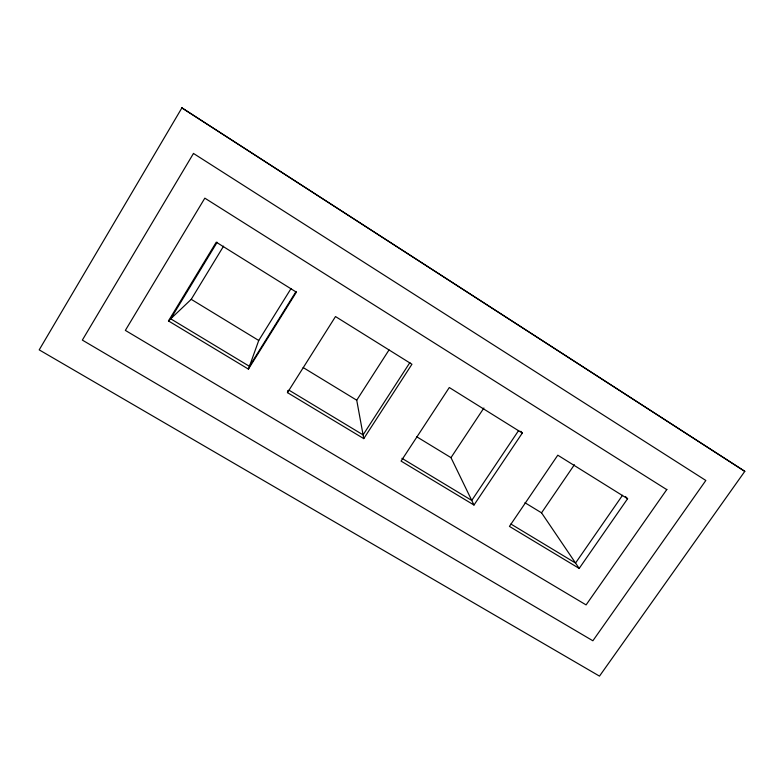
<?xml version="1.0" encoding="UTF-8"?>
<svg xmlns="http://www.w3.org/2000/svg" width="784" height="784" viewBox="0 0 784 784"><rect width="100%" height="100%" fill="white"/><g stroke="black" fill="none" stroke-linecap="round" stroke-linejoin="round"><path stroke-width="1.18" d="M287.463 392.637L335.503 316.56L411.943 364.237L363.776 438.619L287.463 392.637L287.748 390.55M248.42 369.117L296.381 292.158L216.257 242.187L168.472 320.94L248.42 369.117L258.74 340.481L291.05 288.541M181.908 107.878L39.2 349.87L599.486 676.122L744.8 471.341L181.908 107.878L744.8 471.341M193.491 153.419L82.349 340.099L592.871 640.773L705.835 480.465L193.481 153.448M217.158 242.276L170.706 318.823L249.43 366.314L296.038 291.521M168.472 320.94L191.227 299.331L223.567 246.156M363.776 438.619L356.73 400.203L389.021 349.948M409.885 362.561L363.09 434.875L288.933 390.138M520.831 431.249L522.301 433.062L473.987 505.033L450.986 457.64L483.895 407.994M518.665 430.455L471.752 500.427L401.927 458.307M625.407 496.497L627.592 498.732L579.19 568.42L541.548 512.834L574.388 464.736M622.535 495.263L575.544 563.039L510.884 524.026M666.919 489.363L586.089 604.905L125.352 330.397L204.83 198.156L666.743 489.608M473.987 505.033L401.065 461.09L449.291 387.521L522.301 433.062M579.19 568.42L509.433 526.387L557.787 455.19L627.592 498.732M191.227 299.331L258.74 340.481M303.163 367.549L356.73 400.203M416.647 436.717L450.986 457.64M524.957 502.73L541.548 512.834"/></g></svg>
